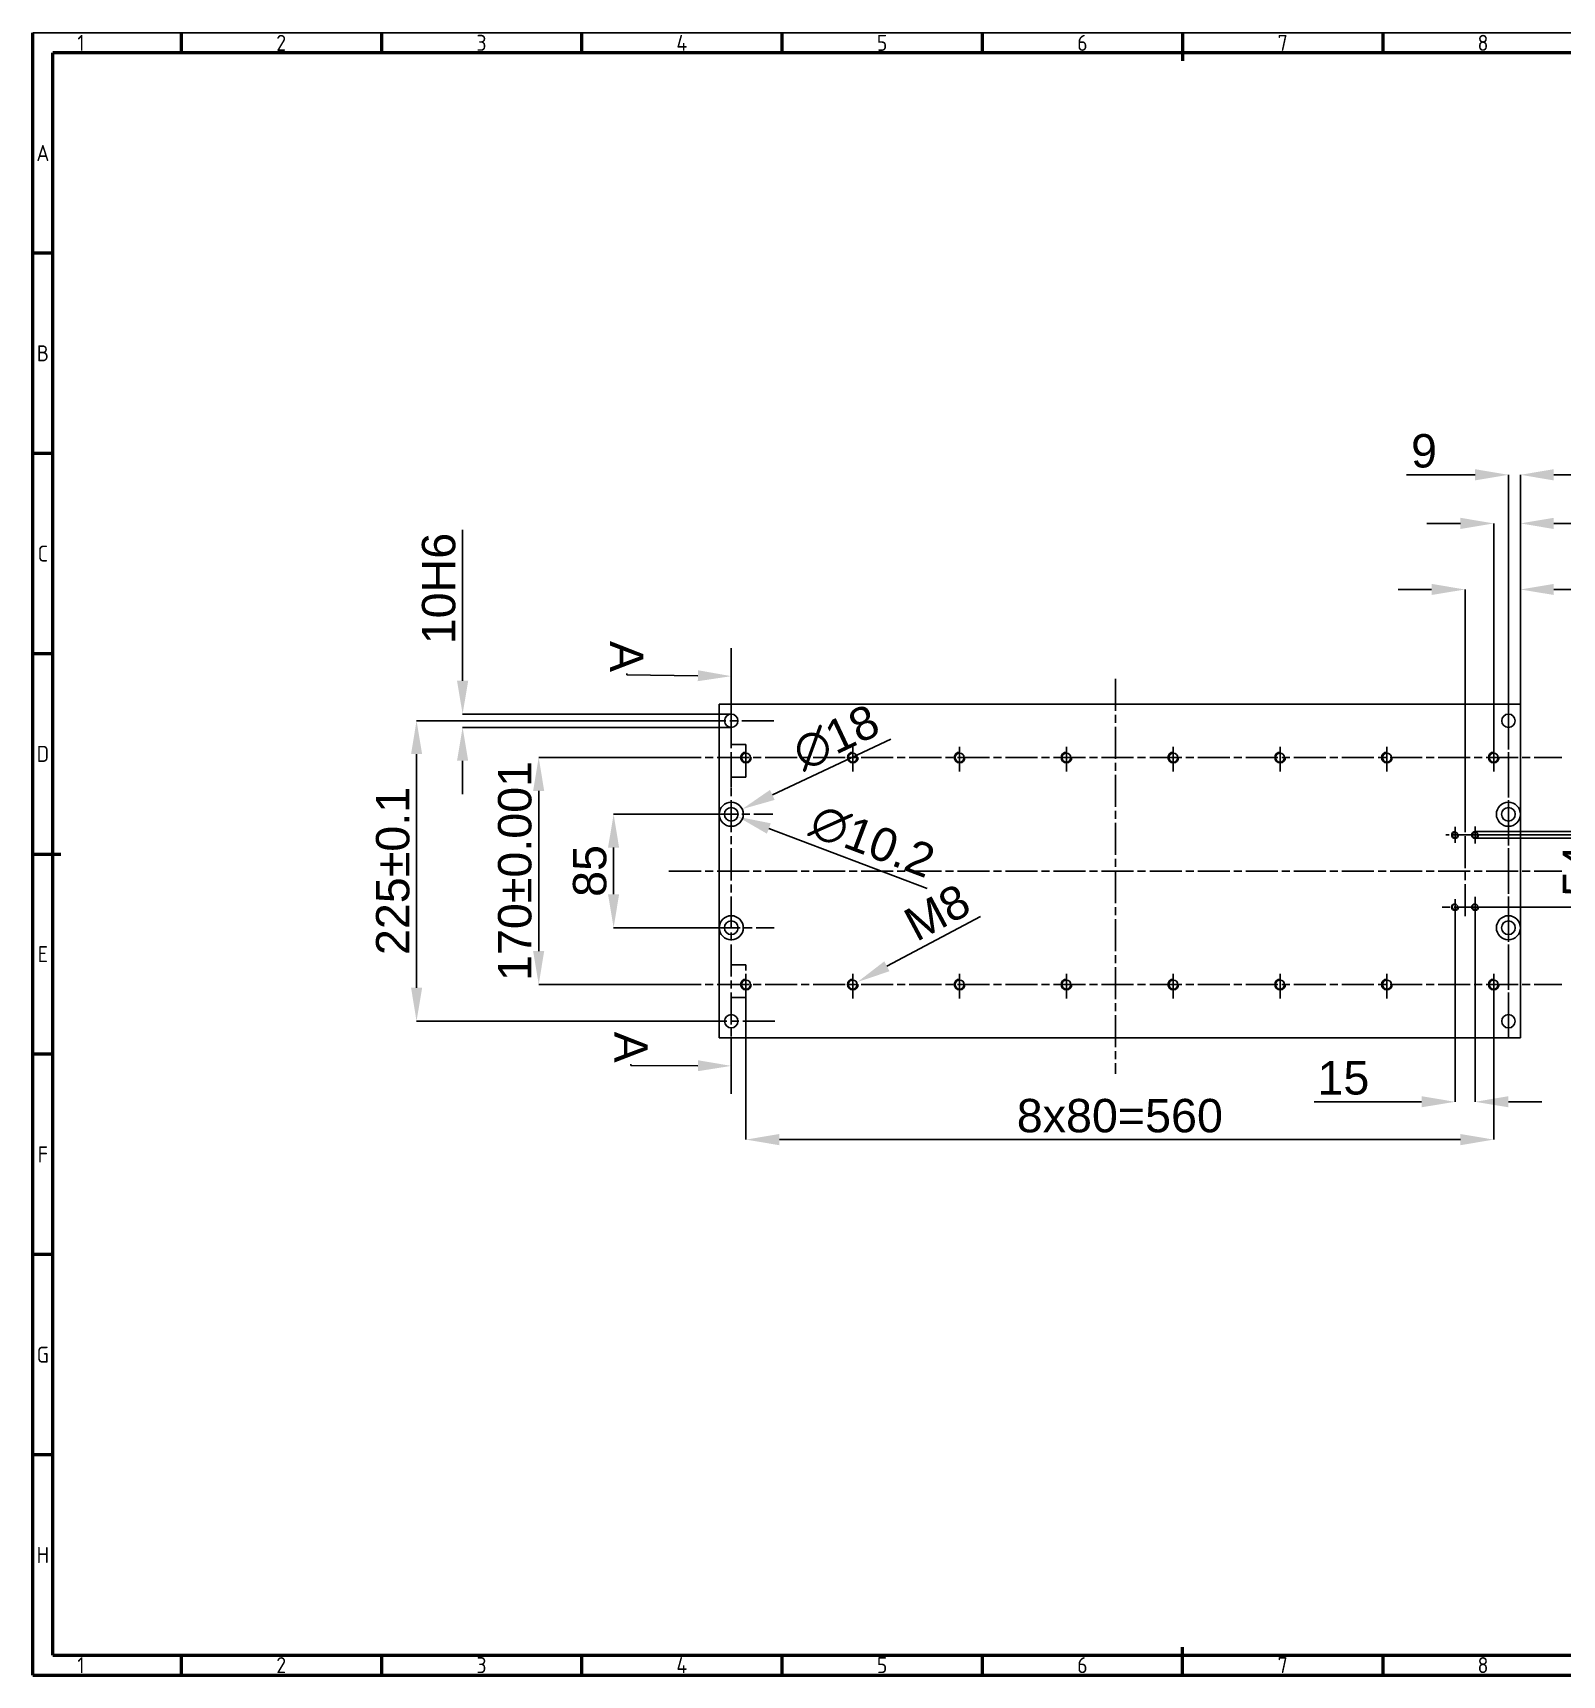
# Model space of a CAD drawing. Header units: millimetres. Extents: x -74 to 1648, y -1911 to -681.
# Drawn here: x -74 to 1072, y -1911 to -681 of the extents above; entities that cross this region are included whole.
import ezdxf
from ezdxf import colors
from ezdxf.entities.mleader import LeaderData, LeaderLine
from ezdxf.math import Vec2, Vec3

# ---------------------------------------------------------------- set-up
doc = ezdxf.new("R2010")
doc.units = ezdxf.units.MM
doc.header["$MEASUREMENT"] = 0
doc.linetypes.add('ACAD_ISO02W100', pattern=[15, 12, -3])
doc.linetypes.add('ACAD_ISO08W100', pattern=[36, 24, -3, 6, -3])
doc.layers.get('Defpoints').update_dxf_attribs({"linetype": 'ACAD_ISO02W100'})
doc.layers.add('Crta_05', color=1, linetype='Continuous', lineweight=50)
for name, color, linetype in [('Layer1', 1, 'ACAD_ISO08W100'), ('Layer2', 4, 'Continuous'), ('RAHM2', 1, 'Continuous')]:
    doc.layers.add(name, color=color, linetype=linetype)
doc.styles.add('oznake', font='geniso.shx', dxfattribs={"height": 4})
doc.styles.get("Standard").update_dxf_attribs({"font": 'arial.ttf'})
doc.dimstyles.get("Standard").update_dxf_attribs({"dimscale": 5, "dimtxt": 5, "dimasz": 5, "dimexe": 0, "dimexo": 0, "dimgap": 1, "dimtad": 1, "dimdec": 4, "dimzin": 12, "dimdsep": 46, "dimtxsty": 'Standard', "dimcen": 0.09, "dimadec": 0, "dimazin": 0, "dimtfac": 1, "dimtdec": 4, "dimtofl": 0, "dimtmove": 0, "dimatfit": 3, "dimfxl": 1, "dimtolj": 1, "dimtzin": 0, "dimarcsym": 0})

# ---------------------------------------------------------------- blocks, each defined once
blk = doc.blocks.new('*D2')
at = {"layer": 'Defpoints', "color": 0, "transparency": 16777216}
for p in [(449.4, -1190.9), (248.2, -1200.9), (449.4, -1200.9)]:
    blk.add_point(p, dxfattribs=at)
at = {"layer": 'Layer2', "color": 0, "lineweight": -2, "transparency": 16777216}
for p, q in [((248.2, -1165.9), (248.2, -1052.9)), ((449.4, -1190.9), (248.2, -1190.9)), ((449.4, -1200.9), (248.2, -1200.9)), ((248.2, -1225.9), (248.2, -1250.9))]:
    blk.add_line(p, q, dxfattribs=at)
at = {"layer": 'Layer2', "color": 0, "transparency": 16777216}
for points in [[(244, -1165.9), (252.4, -1165.9), (248.2, -1190.9)], [(244, -1225.9), (252.4, -1225.9), (248.2, -1200.9)]]:
    blk.add_solid(points, dxfattribs=at)
at = {"layer": 'Layer2', "color": 0, "transparency": 16777216, "insert": (230.4, -1096.9), "char_height": 25, "attachment_point": 5, "rotation": 90}
blk.add_mtext('\\A1;10H6', dxfattribs=at)
blk = doc.blocks.new('*D3')
at = {"layer": 'Defpoints', "color": 0, "transparency": 16777216}
for p in [(213.7, -1195.9), (432.4, -1195.9), (432.4, -1420.9)]:
    blk.add_point(p, dxfattribs=at)
at = {"layer": 'Layer2', "color": 0, "lineweight": -2, "transparency": 16777216}
for p, q in [((432.4, -1195.9), (213.7, -1195.9)), ((213.7, -1395.9), (213.7, -1220.9)), ((432.4, -1420.9), (213.7, -1420.9))]:
    blk.add_line(p, q, dxfattribs=at)
at = {"layer": 'Layer2', "color": 0, "transparency": 16777216}
for points in [[(209.6, -1220.9), (217.9, -1220.9), (213.7, -1195.9)], [(209.6, -1395.9), (217.9, -1395.9), (213.7, -1420.9)]]:
    blk.add_solid(points, dxfattribs=at)
at = {"layer": 'Layer2', "color": 0, "transparency": 16777216, "insert": (196, -1308.4), "char_height": 25, "attachment_point": 5, "rotation": 90}
blk.add_mtext('\\A1;225%%P0.1', dxfattribs=at)
blk = doc.blocks.new('*D4')
at = {"layer": 'Defpoints', "color": 0, "transparency": 16777216}
for p in [(361.3, -1265.9), (430.3, -1265.9), (432.1, -1350.9)]:
    blk.add_point(p, dxfattribs=at)
at = {"layer": 'Layer2', "color": 0, "lineweight": -2, "transparency": 16777216}
for p, q in [((430.3, -1265.9), (361.3, -1265.9)), ((361.3, -1325.9), (361.3, -1290.9)), ((432.1, -1350.9), (361.3, -1350.9))]:
    blk.add_line(p, q, dxfattribs=at)
at = {"layer": 'Layer2', "color": 0, "transparency": 16777216}
for points in [[(357.1, -1290.9), (365.4, -1290.9), (361.3, -1265.9)], [(357.1, -1325.9), (365.4, -1325.9), (361.3, -1350.9)]]:
    blk.add_solid(points, dxfattribs=at)
at = {"layer": 'Layer2', "color": 0, "transparency": 16777216, "insert": (343.5, -1308.4), "char_height": 25, "attachment_point": 5, "rotation": 90}
blk.add_mtext('\\A1;85', dxfattribs=at)
blk = doc.blocks.new('*D5')
at = {"layer": 'Defpoints', "color": 0, "transparency": 16777216}
for p in [(457.5, -1262.1), (441.3, -1269.8)]:
    blk.add_point(p, dxfattribs=at)
at = {"layer": 'Layer2', "color": 0, "lineweight": -2, "transparency": 16777216}
for p, q in [((568.9, -1209.7), (480.2, -1251.5)), ((448.9, -1265.9), (449.8, -1265.9)), ((449.4, -1266.4), (449.4, -1265.5))]:
    blk.add_line(p, q, dxfattribs=at)
at = {"layer": 'Layer2', "color": 0, "transparency": 16777216}
blk.add_solid([(478.4, -1247.7), (481.9, -1255.2), (457.5, -1262.1)], dxfattribs=at)
at = {"layer": 'Layer2', "color": 0, "transparency": 16777216, "insert": (527.9, -1208.5), "char_height": 25, "attachment_point": 5, "rotation": 25.2278}
blk.add_mtext('\\A1;∅18', dxfattribs=at)
blk = doc.blocks.new('*D6')
at = {"layer": 'Defpoints', "color": 0, "transparency": 16777216}
for p in [(444.6, -1264.1), (454.2, -1267.8)]:
    blk.add_point(p, dxfattribs=at)
at = {"layer": 'Layer2', "color": 0, "lineweight": -2, "transparency": 16777216}
for p, q in [((448.9, -1265.9), (449.8, -1265.9)), ((449.4, -1266.4), (449.4, -1265.5)), ((596.2, -1321.6), (477.5, -1276.6))]:
    blk.add_line(p, q, dxfattribs=at)
at = {"layer": 'Layer2', "color": 0, "transparency": 16777216}
blk.add_solid([(479, -1272.7), (476.1, -1280.5), (454.2, -1267.8)], dxfattribs=at)
at = {"layer": 'Layer2', "color": 0, "transparency": 16777216, "insert": (555.1, -1286.3), "char_height": 25, "attachment_point": 5, "rotation": 339.2353}
blk.add_mtext('\\A1;∅10.2', dxfattribs=at)
blk = doc.blocks.new('*U7')
blk.add_circle((0, 0), 3.38)
blk.add_arc((0, 0), 4, 90, 0)
blk = doc.blocks.new('*U8')
at = {"color": 0, "linetype": 'ByBlock', "lineweight": -2, "transparency": 16777216}
for p in [(0, 170), (80, 170), (160, 170), (240, 170), (320, 170), (400, 170), (480, 170), (560, 170), (0, 0), (80, 0), (160, 0), (240, 0), (320, 0), (400, 0), (480, 0), (560, 0)]:
    blk.add_blockref('*U7', p, dxfattribs=at)
blk = doc.blocks.new('*U9')
at = {"layer": 'Layer1'}
for p, q in [((0, 94.2), (0, 75.8)), ((0, -75.8), (0, -94.2))]:
    blk.add_line(p, q, dxfattribs=at)
blk = doc.blocks.new('*U10')
at = {"color": 0, "linetype": 'ByBlock', "lineweight": -2, "transparency": 16777216}
for p in [(0, 0), (80, 0), (160, 0), (240, 0), (320, 0), (400, 0), (480, 0), (560, 0)]:
    blk.add_blockref('*U9', p, dxfattribs=at)
blk = doc.blocks.new('*D11')
at = {"layer": 'Defpoints', "color": 0, "transparency": 16777216}
for p in [(536.9, -1395.3), (543.9, -1391.6)]:
    blk.add_point(p, dxfattribs=at)
at = {"layer": 'Layer2', "color": 0, "lineweight": -2, "transparency": 16777216}
for p, q in [((636, -1342.4), (566, -1379.8)), ((539.9, -1393.4), (540.8, -1393.4)), ((540.4, -1393.9), (540.4, -1393))]:
    blk.add_line(p, q, dxfattribs=at)
at = {"layer": 'Layer2', "color": 0, "transparency": 16777216}
blk.add_solid([(564, -1376.1), (567.9, -1383.5), (543.9, -1391.6)], dxfattribs=at)
at = {"layer": 'Layer2', "color": 0, "transparency": 16777216, "insert": (603.6, -1339.5), "char_height": 25, "attachment_point": 5, "rotation": 28.1124}
blk.add_mtext('\\A1;M8', dxfattribs=at)
blk = doc.blocks.new('*D12')
at = {"layer": 'Defpoints', "color": 0, "transparency": 16777216}
for p in [(460.4, -1403.9), (1020.4, -1403.9), (1020.4, -1509.6)]:
    blk.add_point(p, dxfattribs=at)
at = {"layer": 'Layer2', "color": 0, "lineweight": -2, "transparency": 16777216}
for p, q in [((460.4, -1403.9), (460.4, -1509.6)), ((1020.4, -1403.9), (1020.4, -1509.6)), ((485.4, -1509.6), (995.4, -1509.6))]:
    blk.add_line(p, q, dxfattribs=at)
at = {"layer": 'Layer2', "color": 0, "transparency": 16777216}
for points in [[(485.4, -1505.4), (485.4, -1513.8), (460.4, -1509.6)], [(995.4, -1505.4), (995.4, -1513.8), (1020.4, -1509.6)]]:
    blk.add_solid(points, dxfattribs=at)
at = {"layer": 'Layer2', "color": 0, "transparency": 16777216, "insert": (740.4, -1491.8), "char_height": 25, "attachment_point": 5}
blk.add_mtext('\\A1;8x80=560', dxfattribs=at)
blk = doc.blocks.new('*D13')
at = {"layer": 'Defpoints', "color": 0, "transparency": 16777216}
for p in [(305.2, -1223.4), (402.7, -1223.4), (402.7, -1393.4)]:
    blk.add_point(p, dxfattribs=at)
at = {"layer": 'Layer2', "color": 0, "lineweight": -2, "transparency": 16777216}
for p, q in [((402.7, -1223.4), (305.2, -1223.4)), ((305.2, -1368.4), (305.2, -1248.4)), ((402.7, -1393.4), (305.2, -1393.4))]:
    blk.add_line(p, q, dxfattribs=at)
at = {"layer": 'Layer2', "color": 0, "transparency": 16777216}
for points in [[(301, -1248.4), (309.3, -1248.4), (305.2, -1223.4)], [(301, -1368.4), (309.3, -1368.4), (305.2, -1393.4)]]:
    blk.add_solid(points, dxfattribs=at)
at = {"layer": 'Layer2', "color": 0, "transparency": 16777216, "insert": (287.4, -1308.4), "char_height": 25, "attachment_point": 5, "rotation": 90}
blk.add_mtext('\\A1;170%%P0.001', dxfattribs=at)
blk = doc.blocks.new('*D14')
at = {"layer": 'Defpoints', "color": 0, "transparency": 16777216}
for p in [(1031.4, -1011.7), (1031.4, -1183.4), (1040.4, -1183.4)]:
    blk.add_point(p, dxfattribs=at)
at = {"layer": 'Layer2', "color": 0, "lineweight": -2, "transparency": 16777216}
for p, q in [((1006.4, -1011.7), (955, -1011.7)), ((1031.4, -1183.4), (1031.4, -1011.7)), ((1040.4, -1183.4), (1040.4, -1011.7)), ((1065.4, -1011.7), (1090.4, -1011.7))]:
    blk.add_line(p, q, dxfattribs=at)
at = {"layer": 'Layer2', "color": 0, "transparency": 16777216}
for points in [[(1006.4, -1007.5), (1006.4, -1015.9), (1031.4, -1011.7)], [(1065.4, -1007.5), (1065.4, -1015.9), (1040.4, -1011.7)]]:
    blk.add_solid(points, dxfattribs=at)
at = {"layer": 'Layer2', "color": 0, "transparency": 16777216, "insert": (968.2, -993.9), "char_height": 25, "attachment_point": 5}
blk.add_mtext('\\A1;9', dxfattribs=at)
blk = doc.blocks.new('*D15')
at = {"layer": 'Defpoints', "color": 0, "transparency": 16777216}
for p in [(1040.4, -1048.1), (1020.4, -1223.4), (1040.4, -1223.4)]:
    blk.add_point(p, dxfattribs=at)
at = {"layer": 'Layer2', "color": 0, "lineweight": -2, "transparency": 16777216}
for p, q in [((995.4, -1048.1), (970.4, -1048.1)), ((1020.4, -1223.4), (1020.4, -1048.1)), ((1040.4, -1223.4), (1040.4, -1048.1)), ((1065.4, -1048.1), (1136.6, -1048.1))]:
    blk.add_line(p, q, dxfattribs=at)
at = {"layer": 'Layer2', "color": 0, "transparency": 16777216}
for points in [[(995.4, -1043.9), (995.4, -1052.3), (1020.4, -1048.1)], [(1065.4, -1043.9), (1065.4, -1052.3), (1040.4, -1048.1)]]:
    blk.add_solid(points, dxfattribs=at)
at = {"layer": 'Layer2', "color": 0, "transparency": 16777216, "insert": (1113.5, -1030.3), "char_height": 25, "attachment_point": 5}
blk.add_mtext('\\A1;20', dxfattribs=at)
blk = doc.blocks.new('*U25')
blk.add_circle((0, 0), 2.1)
blk = doc.blocks.new('*U26')
at = {"color": 0, "linetype": 'ByBlock', "lineweight": -2, "transparency": 16777216}
for p in [(-15, 0), (0, 0), (-15, -54), (0, -54)]:
    blk.add_blockref('*U25', p, dxfattribs=at)
blk = doc.blocks.new('*U27')
blk.add_arc((0, 0), 2.5, 90, 0)
blk = doc.blocks.new('*U28')
at = {"color": 0, "linetype": 'ByBlock', "lineweight": -2, "transparency": 16777216}
for p in [(-15, 0), (0, 0), (-15, -54), (0, -54)]:
    blk.add_blockref('*U27', p, dxfattribs=at)
blk = doc.blocks.new('*D29')
at = {"layer": 'Defpoints', "color": 0, "transparency": 16777216}
for p in [(1006.4, -1278.9), (1151.5, -1278.9), (1006.4, -1283.9)]:
    blk.add_point(p, dxfattribs=at)
at = {"layer": 'Layer2', "color": 0, "lineweight": -2, "transparency": 16777216}
for p, q in [((1151.5, -1253.9), (1151.5, -1228.9)), ((1006.4, -1278.9), (1151.5, -1278.9)), ((1006.4, -1283.9), (1151.5, -1283.9)), ((1151.5, -1308.9), (1151.5, -1506.1))]:
    blk.add_line(p, q, dxfattribs=at)
at = {"layer": 'Layer2', "color": 0, "transparency": 16777216}
for points in [[(1147.4, -1253.9), (1155.7, -1253.9), (1151.5, -1278.9)], [(1147.4, -1308.9), (1155.7, -1308.9), (1151.5, -1283.9)]]:
    blk.add_solid(points, dxfattribs=at)
at = {"layer": 'Layer2', "color": 0, "transparency": 16777216, "insert": (1133.8, -1420), "char_height": 25, "attachment_point": 5, "rotation": 90}
blk.add_mtext('\\A1;4xM5skozi', dxfattribs=at)
blk = doc.blocks.new('*D30')
at = {"layer": 'Defpoints', "color": 0, "transparency": 16777216}
for p in [(991.4, -1335.4), (1006.4, -1335.4), (1006.4, -1481.3)]:
    blk.add_point(p, dxfattribs=at)
at = {"layer": 'Layer2', "color": 0, "lineweight": -2, "transparency": 16777216}
for p, q in [((991.4, -1335.4), (991.4, -1481.3)), ((1006.4, -1335.4), (1006.4, -1481.3)), ((966.4, -1481.3), (885.9, -1481.3)), ((1031.4, -1481.3), (1056.4, -1481.3))]:
    blk.add_line(p, q, dxfattribs=at)
at = {"layer": 'Layer2', "color": 0, "transparency": 16777216}
for points in [[(966.4, -1477.1), (966.4, -1485.4), (991.4, -1481.3)], [(1031.4, -1477.1), (1031.4, -1485.4), (1006.4, -1481.3)]]:
    blk.add_solid(points, dxfattribs=at)
at = {"layer": 'Layer2', "color": 0, "transparency": 16777216, "insert": (907.8, -1463.5), "char_height": 25, "attachment_point": 5}
blk.add_mtext('\\A1;15', dxfattribs=at)
blk = doc.blocks.new('*D31')
at = {"layer": 'Defpoints', "color": 0, "transparency": 16777216}
for p in [(1006.4, -1281.4), (1006.4, -1335.4), (1102.4, -1335.4)]:
    blk.add_point(p, dxfattribs=at)
at = {"layer": 'Layer2', "color": 0, "lineweight": -2, "transparency": 16777216}
for p, q in [((1102.4, -1256.4), (1102.4, -1231.4)), ((1006.4, -1281.4), (1102.4, -1281.4)), ((1006.4, -1335.4), (1102.4, -1335.4)), ((1102.4, -1360.4), (1102.4, -1385.4))]:
    blk.add_line(p, q, dxfattribs=at)
at = {"layer": 'Layer2', "color": 0, "transparency": 16777216}
for points in [[(1098.2, -1256.4), (1106.5, -1256.4), (1102.4, -1281.4)], [(1098.2, -1360.4), (1106.5, -1360.4), (1102.4, -1335.4)]]:
    blk.add_solid(points, dxfattribs=at)
at = {"layer": 'Layer2', "color": 0, "transparency": 16777216, "insert": (1084.7, -1308.4), "char_height": 25, "attachment_point": 5, "rotation": 90}
blk.add_mtext('\\A1;54', dxfattribs=at)
blk = doc.blocks.new('*D32')
at = {"layer": 'Defpoints', "color": 0, "transparency": 16777216}
for p in [(1040.4, -1097.6), (998.9, -1275.1), (1040.4, -1275.1)]:
    blk.add_point(p, dxfattribs=at)
at = {"layer": 'Layer2', "color": 0, "lineweight": -2, "transparency": 16777216}
for p, q in [((973.9, -1097.6), (948.9, -1097.6)), ((998.9, -1275.1), (998.9, -1097.6)), ((1040.4, -1275.1), (1040.4, -1097.6)), ((1065.4, -1097.6), (1166.5, -1097.6))]:
    blk.add_line(p, q, dxfattribs=at)
at = {"layer": 'Layer2', "color": 0, "transparency": 16777216}
for points in [[(973.9, -1093.4), (973.9, -1101.7), (998.9, -1097.6)], [(1065.4, -1093.4), (1065.4, -1101.7), (1040.4, -1097.6)]]:
    blk.add_solid(points, dxfattribs=at)
at = {"layer": 'Layer2', "color": 0, "transparency": 16777216, "insert": (1128.5, -1079.8), "char_height": 25, "attachment_point": 5}
blk.add_mtext('\\A1;41.5', dxfattribs=at)

msp = doc.modelspace()

# ---------------------------------------------------------------- linework, layer by layer
for p, q in [((449.39896, -1183.44913), (449.39896, -1141.5789)), ((1040.39896, -1183.44913), (440.39896, -1183.44913)), ((440.39896, -1183.44913), (440.39896, -1433.44913)), ((1040.39896, -1433.44913), (1040.39896, -1183.44913)), ((449.39896, -1206.9158), (449.39896, -1213.79624)), ((449.39896, -1213.79624), (460.39896, -1213.79624)), ((460.39896, -1213.79624), (460.39896, -1216.68997)), ((460.39896, -1238.10974), (449.39896, -1238.10974)), ((449.39896, -1238.10974), (449.39896, -1245.9579)), ((460.39896, -1233.92268), (460.39896, -1238.10974)), ((449.39896, -1378.78853), (449.39896, -1370.94037)), ((460.39896, -1378.78853), (449.39896, -1378.78853)), ((460.39896, -1382.97559), (460.39896, -1378.78853)), ((460.39896, -1403.10203), (460.39896, -1400.2083)), ((449.39896, -1409.98247), (449.39896, -1403.10203)), ((449.39896, -1403.10203), (460.39896, -1403.10203)), ((440.39896, -1433.44913), (1040.39896, -1433.44913)), ((449.39896, -1433.44913), (449.39896, -1475.31937))]:
    msp.add_line(p, q)
for centre, radius in [((449.39896, -1195.94913), 5), ((1031.39896, -1195.94913), 5), ((449.39896, -1265.94913), 9), ((449.39896, -1265.94913), 5.1), ((1031.39896, -1265.94913), 9), ((1031.39896, -1265.94913), 5.1), ((449.39896, -1350.94913), 9), ((449.39896, -1350.94913), 5.1), ((1031.39896, -1350.94913), 9), ((1031.39896, -1350.94913), 5.1), ((449.39896, -1420.94913), 5), ((1031.39896, -1420.94913), 5)]:
    msp.add_circle(centre, radius)
at = {"layer": 'Crta_05'}
for p, q in [((-73.64469, -1910.69814), (-73.64469, -680.69814)), ((37.35531, -680.69814), (37.35531, -695.69814)), ((187.35531, -680.69814), (187.35531, -695.69814)), ((337.35531, -680.69814), (337.35531, -695.69814)), ((487.35531, -680.69814), (487.35531, -695.69814)), ((637.35531, -680.69814), (637.35531, -695.69814)), ((787.35531, -680.69814), (787.35531, -701.69814)), ((937.35531, -680.69814), (937.35531, -695.69814)), ((-58.64469, -1895.69814), (-58.64469, -695.69814)), ((1633.35531, -695.69814), (-58.64469, -695.69814)), ((-58.64469, -845.69814), (-73.64469, -845.69814)), ((-58.64469, -995.69814), (-73.64469, -995.69814)), ((-58.64469, -1145.69814), (-73.64469, -1145.69814)), ((-73.64469, -1295.69814), (-52.64469, -1295.69814)), ((-58.64469, -1445.69814), (-73.64469, -1445.69814)), ((-58.64469, -1595.69814), (-73.64469, -1595.69814)), ((-58.64469, -1745.69814), (-73.64469, -1745.69814)), ((787.35531, -1910.69814), (787.35531, -1889.69814)), ((-58.64469, -1895.69814), (1633.35531, -1895.69814)), ((37.35531, -1895.69814), (37.35531, -1910.69814)), ((187.35531, -1895.69814), (187.35531, -1910.69814)), ((337.35531, -1895.69814), (337.35531, -1910.69814)), ((487.35531, -1895.69814), (487.35531, -1910.69814)), ((637.35531, -1895.69814), (637.35531, -1910.69814)), ((937.35531, -1895.69814), (937.35531, -1910.69814)), ((-73.64469, -1910.69814), (1648.35531, -1910.69814))]:
    msp.add_line(p, q, dxfattribs=at)
at = {"layer": 'Layer1'}
for p, q in [((737.12837, -1164.41137), (737.12837, -1460.35115)), ((449.39896, -1183.44913), (449.39896, -1433.44913)), ((1031.39896, -1433.44913), (1031.39896, -1183.44913)), ((1031.39896, -1183.44913), (1031.39896, -1433.44913)), ((481.25909, -1195.94913), (430.34393, -1195.94913)), ((402.73349, -1223.44913), (1071.52324, -1223.44913)), ((430.34393, -1265.94913), (480.56636, -1265.94913)), ((991.39896, -1275.42326), (991.39896, -1287.39395)), ((998.89896, -1342.32874), (998.89896, -1274.12166)), ((1006.39896, -1287.74603), (1006.39896, -1275.07118)), ((1013.90164, -1281.44913), (984.48673, -1281.44913)), ((402.73349, -1308.44913), (1071.52324, -1308.44913)), ((1006.39896, -1341.61413), (1006.39896, -1327.88304)), ((1014.78232, -1335.44913), (981.4924, -1335.44913)), ((991.39896, -1343.02245), (991.39896, -1329.64344)), ((432.07572, -1350.94913), (481.60545, -1350.94913)), ((402.73349, -1393.44913), (1071.52324, -1393.44913)), ((481.95182, -1420.94913), (432.42208, -1420.94913))]:
    msp.add_line(p, q, dxfattribs=at)
at = {"layer": 'RAHM2'}
msp.add_line((1648.35531, -680.69814), (-73.64469, -680.69814), dxfattribs=at)

# ---------------------------------------------------------------- block references
for name, p in [('*U10', (460.39896, -1309.74923)), ('*U8', (460.39896, -1393.44913)), ('*U28', (1006.39896, -1281.44913)), ('*U26', (1006.39896, -1281.44913))]:
    msp.add_blockref(name, p)

# ---------------------------------------------------------------- texts
at = {"layer": 'RAHM2', "char_height": 12, "attachment_point": 5, "style": 'oznake'}
for s, width, insert in [('1', 49.1380701, (-37.64469, -688.19814)), ('2', 49.1380701, (112.35531, -688.19814)), ('3', 49.1380701, (262.35531, -688.19814)), ('4', 49.1380701, (412.35531, -688.19814)), ('5', 49.1380701, (562.35531, -688.19814)), ('6', 49.1380701, (712.35531, -688.19814)), ('7', 49.1380701, (862.35531, -688.19814)), ('8', 49.1380701, (1012.35531, -688.19814)), ('A', 27.069035, (-66.14469, -770.69814)), ('B', 27.069035, (-66.14469, -920.69814)), ('C', 27.069035, (-66.14469, -1070.69814)), ('D', 27.069035, (-66.14469, -1220.69814)), ('E', 27.069035, (-66.14469, -1370.69814)), ('F', 27.069035, (-66.14469, -1520.69814)), ('G', 27.069035, (-66.14469, -1670.69814)), ('H', 27.069035, (-66.14469, -1820.69814)), ('1', 49.1380701, (-37.64469, -1903.19814)), ('2', 49.1380701, (112.35531, -1903.19814)), ('3', 49.1380701, (262.35531, -1903.19814)), ('4', 49.1380701, (412.35531, -1903.19814)), ('5', 49.1380701, (562.35531, -1903.19814)), ('6', 49.1380701, (712.35531, -1903.19814)), ('7', 49.1380701, (862.35531, -1903.19814)), ('8', 49.1380701, (1012.35531, -1903.19814))]:
    msp.add_mtext_dynamic_manual_height_columns(s, width=width, gutter_width=12.5, heights=[0], dxfattribs=dict(at, insert=insert))

# ---------------------------------------------------------------- dimensions: what is measured, and where the dimension line sits
at = {"layer": 'Layer2'}
for base, p1, p2, picture, middle in [((1031.39896, -1011.70566), (1040.39896, -1183.44913), (1031.39896, -1183.44913), '*D14', (968.17932, -993.94134)), ((1040.39896, -1048.11239), (1020.39896, -1223.44913), (1040.39896, -1223.44913), '*D15', (1113.47536, -1030.34806)), ((1040.39896, -1097.5774), (998.89896, -1275.07118), (1040.39896, -1275.07118), '*D32', (1128.46513, -1079.81307))]:
    dim = msp.add_linear_dim(base=base, p1=p1, p2=p2, dimstyle='Standard', dxfattribs=at)
    dim.commit()
    dim.dimension.update_dxf_attribs({"geometry": picture, "text_midpoint": middle})
for base, p1, p2, text, picture, middle in [((248.19374, -1200.94913), (449.39896, -1190.94913), (449.39896, -1200.94913), '<>H6', '*D2', (248.19374, -1096.90582)), ((213.73015, -1195.94913), (432.42208, -1420.94913), (432.42208, -1195.94913), '<>%%P0.1', '*D3', (213.73015, -1308.44913)), ((305.15858, -1223.44913), (402.73349, -1393.44913), (402.73349, -1223.44913), '<>%%P0.001', '*D13', (305.15858, -1308.44913)), ((1151.5351, -1278.94913), (1006.39896, -1283.94913), (1006.39896, -1278.94913), '4xM<>skozi', '*D29', (1151.5351, -1420.0286))]:
    dim = msp.add_linear_dim(base=base, p1=p1, p2=p2, angle=90, text=text, dimstyle='Standard', dxfattribs=at)
    dim.commit()
    dim.dimension.update_dxf_attribs({"geometry": picture, "text_midpoint": middle, "dimtype": 160})
for p1, p2, picture, middle in [((441.25738, -1269.7851), (457.54055, -1262.11317), '*D5', (527.94909, -1208.52943)), ((444.63024, -1264.14103), (454.16769, -1267.75724), '*D6', (555.09821, -1286.27981))]:
    dim = msp.add_diameter_dim_2p(p1=p1, p2=p2, dimstyle='Standard', dxfattribs=at)
    dim.commit()
    dim.dimension.update_dxf_attribs({"geometry": picture, "text_midpoint": middle})
dim = msp.add_linear_dim(base=(1102.38167, -1335.44913), p1=(1006.39896, -1281.44913), p2=(1006.39896, -1335.44913), angle=90, dimstyle='Standard', dxfattribs=at)
dim.commit()
dim.dimension.update_dxf_attribs({"geometry": '*D31', "text_midpoint": (1084.6685, -1308.44913)})
dim = msp.add_linear_dim(base=(361.26394, -1265.94913), p1=(432.07572, -1350.94913), p2=(430.34393, -1265.94913), angle=90, dimstyle='Standard', dxfattribs=at)
dim.commit()
dim.dimension.update_dxf_attribs({"geometry": '*D4', "text_midpoint": (361.26394, -1308.44913), "dimtype": 160})
dim = msp.add_diameter_dim_2p(p1=(536.87086, -1395.33395), p2=(543.92706, -1391.56432), text='M8', dimstyle='Standard', dxfattribs=at)
dim.commit()
dim.dimension.update_dxf_attribs({"geometry": '*D11', "text_midpoint": (603.64414, -1339.52135)})
dim = msp.add_linear_dim(base=(1006.39896, -1481.27588), p1=(991.39896, -1335.44913), p2=(1006.39896, -1335.44913), dimstyle='Standard', dxfattribs=at)
dim.commit()
dim.dimension.update_dxf_attribs({"geometry": '*D30', "text_midpoint": (907.75029, -1481.27588), "dimtype": 160})
dim = msp.add_linear_dim(base=(1020.39896, -1509.59452), p1=(460.39896, -1403.92268), p2=(1020.39896, -1403.92268), text='8x80=<>', dimstyle='Standard', dxfattribs=at)
dim.commit()
dim.dimension.update_dxf_attribs({"geometry": '*D12', "text_midpoint": (740.39896, -1491.8302)})

# ---------------------------------------------------------------- leaders
ml = msp.add_multileader_mtext('Standard', dxfattribs=at)
ml.set_content('A', color=256)
ml.set_leader_properties()
ml.build(insert=Vec2(0, 0))
ml.multileader.update_dxf_attribs({"dogleg_length": 1, "arrow_head_size": 25})
ctx = ml.context
ctx.base_point, ctx.char_height, ctx.arrow_head_size, ctx.landing_gap_size, ctx.plane_origin, ctx.plane_x_axis, ctx.plane_y_axis = Vec3(371.08779, -1135.09903), 25, 25, 1, Vec3(414.91432, -1085.60031), Vec3(0, -1), Vec3(1, 0)
ctx.text_align_type = 2
notes = []
notes.append((ctx, [(0, (1, 1, 0), (371.08779, -1161.44487), (0, 1), 1, [(0, [(449.39896, -1162.51402)], 0, [])])]))
ctx.mtext.insert, ctx.mtext.text_direction, ctx.mtext.rotation, ctx.mtext.alignment, ctx.mtext.flow_direction = Vec3(383.58779, -1159.44487), Vec3(0, -1), 4.7123889804, 3, 5
ml = msp.add_multileader_mtext('Standard', dxfattribs=at)
ml.set_content('A', color=256)
ml.set_leader_properties()
ml.build(insert=Vec2(0, 0))
ml.multileader.update_dxf_attribs({"dogleg_length": 1, "arrow_head_size": 25})
ctx = ml.context
ctx.base_point, ctx.char_height, ctx.arrow_head_size, ctx.landing_gap_size, ctx.plane_origin, ctx.plane_x_axis, ctx.plane_y_axis = Vec3(374.23051, -1427.67826), 25, 25, 1, Vec3(437.96774, -1437.63631), Vec3(0, -1), Vec3(1, 0)
ctx.text_align_type = 2
notes.append((ctx, [(0, (1, 1, 0), (374.23051, -1454.0241), (0, 1), 1, [(0, [(449.39896, -1454.38425)], 0, [])])]))
ctx.mtext.insert, ctx.mtext.text_direction, ctx.mtext.rotation, ctx.mtext.alignment, ctx.mtext.flow_direction = Vec3(386.73051, -1452.0241), Vec3(0, -1), 4.7123889804, 3, 5
for ctx, leaders in notes:
    for number, flags, end, landing, length, lines in leaders:
        leader = LeaderData()
        leader.index, (leader.has_last_leader_line, leader.has_dogleg_vector, leader.attachment_direction) = number, flags
        leader.last_leader_point, leader.dogleg_vector, leader.dogleg_length = Vec3(end), Vec3(landing), length
        for number, points, colour, breaks in lines:
            line = LeaderLine()
            line.index, line.vertices, line.color, line.breaks = number, Vec3.list(points), colors.encode_raw_color(colour), breaks
            leader.lines.append(line)
        ctx.leaders.append(leader)

doc.saveas('drawing.dxf')
